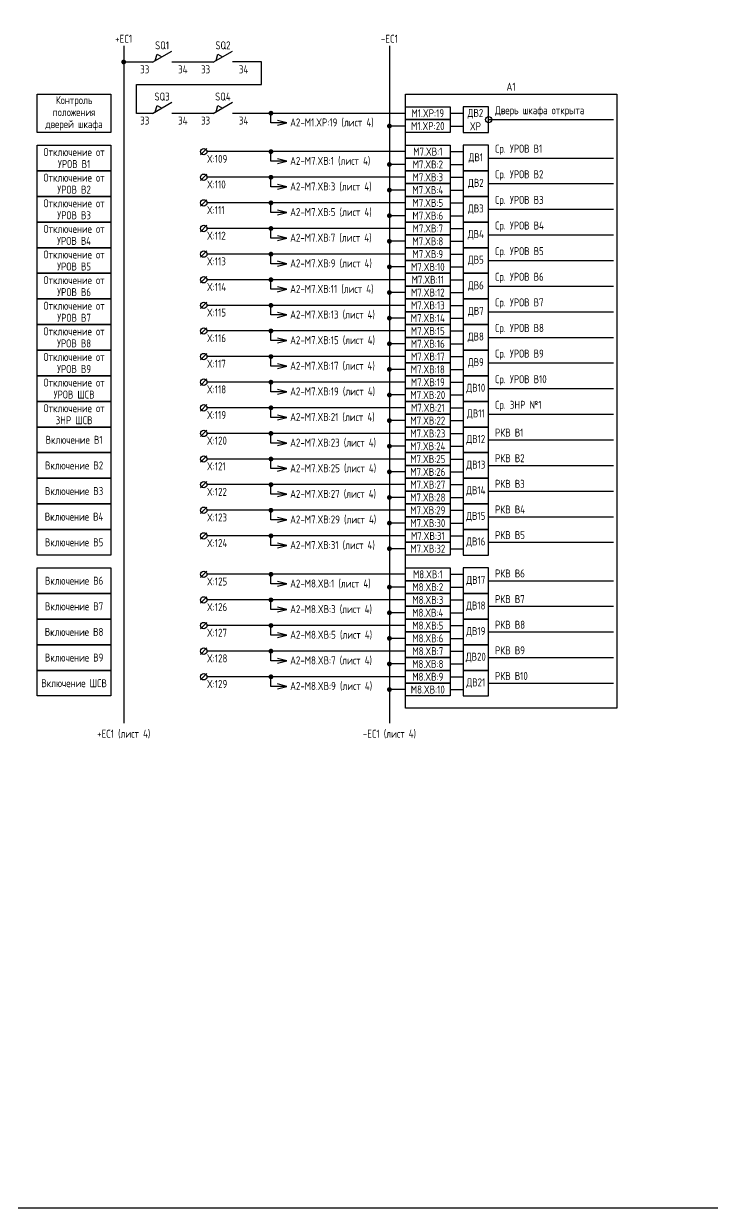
# Model space of a CAD drawing. Header units: millimetres. Extents: x -997 to 6341, y -90 to 618.
# Drawn here: x 644.8 to 859.9, y -90 to 280 of the extents above; entities that cross this region are included whole.
import ezdxf

# ---------------------------------------------------------------- set-up
doc = ezdxf.new("R2010")
doc.units = ezdxf.units.MM
doc.styles.add('Gost_type_A', font='GOST_A.TTF')

# ---------------------------------------------------------------- blocks, each defined once
blk = doc.blocks.new('POINT')
at = {"const_width": 0.75}
blk.add_lwpolyline([(-0.375, 0, 1), (0.375, 0, 1)], format="xyb", close=True, dxfattribs=at)

msp = doc.modelspace()

# ---------------------------------------------------------------- linework, layer by layer
for p, q in [((676, 273), (676, 61.46)), ((685, 267.95), (691, 271.42)), ((685.87, 268.45), (686.43, 270.44)), ((686.43, 270.44), (687.87, 269.61)), ((704, 267.95), (710, 271.42)), ((704.87, 268.45), (705.43, 270.44)), ((705.43, 270.44), (706.87, 269.61)), ((759, 273), (759, 61.46)), ((685, 267.95), (676, 267.95)), ((704, 267.95), (691, 267.95)), ((719, 268), (710, 268)), ((719, 261), (719, 268)), ((680, 251.95), (680, 261)), ((680, 261), (719, 261)), ((685, 251.95), (691, 255.42)), ((704, 251.95), (710, 255.42)), ((685, 251.95), (680, 251.95)), ((685.87, 252.45), (686.43, 254.44)), ((686.43, 254.44), (687.87, 253.61)), ((704, 251.95), (691, 251.95)), ((704.87, 252.45), (705.43, 254.44)), ((705.43, 254.44), (706.87, 253.61)), ((710, 252), (764, 252)), ((722, 249), (722, 252)), ((778, 252), (782, 252)), ((727, 249), (722, 249)), ((764, 248), (759, 248)), ((778, 248), (782, 248)), ((790, 250), (829, 250)), ((702, 241), (700, 239)), ((764, 240), (702, 240)), ((722, 237), (722, 240)), ((727, 237), (722, 237)), ((778, 240), (782, 240)), ((790, 238), (829, 238)), ((764, 236), (759, 236)), ((778, 236), (782, 236)), ((702, 233), (700, 231)), ((764, 232), (702, 232)), ((722, 229), (722, 232)), ((778, 232), (782, 232)), ((790, 230), (829, 230)), ((727, 229), (722, 229)), ((764, 228), (759, 228)), ((778, 228), (782, 228)), ((702, 225), (700, 223)), ((764, 224), (702, 224)), ((722, 221), (722, 224)), ((778, 224), (782, 224)), ((790, 222), (829, 222)), ((727, 221), (722, 221)), ((764, 220), (759, 220)), ((778, 220), (782, 220)), ((702, 217), (700, 215)), ((764, 216), (702, 216)), ((722, 213), (722, 216)), ((778, 216), (782, 216)), ((727, 213), (722, 213)), ((764, 212), (759, 212)), ((778, 212), (782, 212)), ((790, 214), (829, 214)), ((702, 209), (700, 207)), ((764, 208), (702, 208)), ((722, 205), (722, 208)), ((778, 208), (782, 208)), ((727, 205), (722, 205)), ((764, 204), (759, 204)), ((778, 204), (782, 204)), ((790, 206), (829, 206)), ((702, 201), (700, 199)), ((764, 200), (702, 200)), ((722, 197), (722, 200)), ((778, 200), (782, 200)), ((727, 197), (722, 197)), ((790, 198), (829, 198)), ((702, 193), (700, 191)), ((764, 196), (759, 196)), ((778, 196), (782, 196)), ((764, 192), (702, 192)), ((722, 189), (722, 192)), ((727, 189), (722, 189)), ((778, 192), (782, 192)), ((790, 190), (829, 190)), ((702, 185), (700, 183)), ((764, 188), (759, 188)), ((778, 188), (782, 188)), ((764, 184), (702, 184)), ((722, 181), (722, 184)), ((778, 184), (782, 184)), ((790, 182), (829, 182)), ((727, 181), (722, 181)), ((764, 180), (759, 180)), ((778, 180), (782, 180)), ((702, 177), (700, 175)), ((764, 176), (702, 176)), ((722, 173), (722, 176)), ((778, 176), (782, 176)), ((790, 174), (829, 174)), ((727, 173), (722, 173)), ((764, 172), (759, 172)), ((778, 172), (782, 172)), ((702, 169), (700, 167)), ((764, 168), (702, 168)), ((722, 165), (722, 168)), ((778, 168), (782, 168)), ((727, 165), (722, 165)), ((764, 164), (759, 164)), ((778, 164), (782, 164)), ((790, 166), (829, 166)), ((702, 161), (700, 159)), ((764, 160), (702, 160)), ((722, 157), (722, 160)), ((778, 160), (782, 160)), ((727, 157), (722, 157)), ((764, 156), (759, 156)), ((778, 156), (782, 156)), ((790, 158), (829, 158)), ((702, 153), (700, 151)), ((764, 152), (702, 152)), ((722, 149), (722, 152)), ((778, 152), (782, 152)), ((727, 149), (722, 149)), ((764, 148), (759, 148)), ((778, 148), (782, 148)), ((790, 150), (829, 150)), ((702, 145), (700, 143)), ((764, 144), (702, 144)), ((722, 141), (722, 144)), ((727, 141), (722, 141)), ((778, 144), (782, 144)), ((790, 142), (829, 142)), ((702, 137), (700, 135)), ((764, 140), (759, 140)), ((778, 140), (782, 140)), ((764, 136), (702, 136)), ((722, 133), (722, 136)), ((778, 136), (782, 136)), ((790, 134), (829, 134)), ((727, 133), (722, 133)), ((764, 132), (759, 132)), ((778, 132), (782, 132)), ((702, 129), (700, 127)), ((764, 128), (702, 128)), ((722, 125), (722, 128)), ((778, 128), (782, 128)), ((790, 126), (829, 126)), ((727, 125), (722, 125)), ((764, 124), (759, 124)), ((778, 124), (782, 124)), ((702, 121), (700, 119)), ((764, 120), (702, 120)), ((722, 117), (722, 120)), ((778, 120), (782, 120)), ((727, 117), (722, 117)), ((764, 116), (759, 116)), ((778, 116), (782, 116)), ((790, 118), (829, 118)), ((702, 109), (700, 107)), ((764, 108), (702, 108)), ((722, 105), (722, 108)), ((778, 108), (782, 108)), ((727, 105), (722, 105)), ((764, 104), (759, 104)), ((778, 104), (782, 104)), ((790, 106), (829, 106)), ((702, 101), (700, 99)), ((764, 100), (702, 100)), ((722, 97), (722, 100)), ((778, 100), (782, 100)), ((727, 97), (722, 97)), ((790, 98), (829, 98)), ((702, 93), (700, 91)), ((764, 96), (759, 96)), ((778, 96), (782, 96)), ((764, 92), (702, 92)), ((722, 89), (722, 92)), ((727, 89), (722, 89)), ((778, 92), (782, 92)), ((790, 90), (829, 90)), ((764, 88), (759, 88)), ((778, 88), (782, 88)), ((702, 85), (700, 83)), ((764, 84), (702, 84)), ((722, 81), (722, 84)), ((778, 84), (782, 84)), ((790, 82), (829, 82)), ((727, 81), (722, 81)), ((764, 80), (759, 80)), ((778, 80), (782, 80)), ((702, 77), (700, 75)), ((764, 76), (702, 76)), ((722, 73), (722, 76)), ((778, 76), (782, 76)), ((790, 74), (829, 74)), ((727, 73), (722, 73)), ((764, 72), (759, 72)), ((778, 72), (782, 72))]:
    msp.add_line(p, q)
for points in [[(-997, 618), (6340.99, 618), (6340.99, -90), (-997, -90)], [(672, 246), (649, 246), (649, 258), (672, 258)], [(764, 258), (830, 258), (830, 66.15), (764, 66.15)], [(764, 254), (778, 254), (778, 250), (764, 250)], [(764, 250), (778, 250), (778, 246), (764, 246)], [(672, 234), (649, 234), (649, 242), (672, 242)], [(764, 242), (778, 242), (778, 238), (764, 238)], [(764, 238), (778, 238), (778, 234), (764, 234)], [(672, 226), (649, 226), (649, 234), (672, 234)], [(764, 234), (778, 234), (778, 230), (764, 230)], [(764, 230), (778, 230), (778, 226), (764, 226)], [(672, 218), (649, 218), (649, 226), (672, 226)], [(764, 226), (778, 226), (778, 222), (764, 222)], [(764, 222), (778, 222), (778, 218), (764, 218)], [(672, 210), (649, 210), (649, 218), (672, 218)], [(764, 218), (778, 218), (778, 214), (764, 214)], [(764, 214), (778, 214), (778, 210), (764, 210)], [(672, 202), (649, 202), (649, 210), (672, 210)], [(764, 210), (778, 210), (778, 206), (764, 206)], [(764, 206), (778, 206), (778, 202), (764, 202)], [(672, 194), (649, 194), (649, 202), (672, 202)], [(764, 202), (778, 202), (778, 198), (764, 198)], [(764, 198), (778, 198), (778, 194), (764, 194)], [(672, 186), (649, 186), (649, 194), (672, 194)], [(764, 194), (778, 194), (778, 190), (764, 190)], [(764, 190), (778, 190), (778, 186), (764, 186)], [(672, 178), (649, 178), (649, 186), (672, 186)], [(764, 186), (778, 186), (778, 182), (764, 182)], [(764, 182), (778, 182), (778, 178), (764, 178)], [(672, 170), (649, 170), (649, 178), (672, 178)], [(764, 178), (778, 178), (778, 174), (764, 174)], [(764, 174), (778, 174), (778, 170), (764, 170)], [(672, 162), (649, 162), (649, 170), (672, 170)], [(764, 170), (778, 170), (778, 166), (764, 166)], [(764, 166), (778, 166), (778, 162), (764, 162)], [(672, 154), (649, 154), (649, 162), (672, 162)], [(764, 162), (778, 162), (778, 158), (764, 158)], [(764, 158), (778, 158), (778, 154), (764, 154)], [(672, 146), (649, 146), (649, 154), (672, 154)], [(764, 154), (778, 154), (778, 150), (764, 150)], [(764, 150), (778, 150), (778, 146), (764, 146)], [(672, 138), (649, 138), (649, 146), (672, 146)], [(764, 146), (778, 146), (778, 142), (764, 142)], [(764, 142), (778, 142), (778, 138), (764, 138)], [(672, 130), (649, 130), (649, 138), (672, 138)], [(764, 138), (778, 138), (778, 134), (764, 134)], [(764, 134), (778, 134), (778, 130), (764, 130)], [(672, 122), (649, 122), (649, 130), (672, 130)], [(764, 130), (778, 130), (778, 126), (764, 126)], [(764, 126), (778, 126), (778, 122), (764, 122)], [(672, 114), (649, 114), (649, 122), (672, 122)], [(764, 122), (778, 122), (778, 118), (764, 118)], [(764, 118), (778, 118), (778, 114), (764, 114)], [(672, 102), (649, 102), (649, 110), (672, 110)], [(764, 110), (778, 110), (778, 106), (764, 106)], [(764, 106), (778, 106), (778, 102), (764, 102)], [(672, 94), (649, 94), (649, 102), (672, 102)], [(764, 102), (778, 102), (778, 98), (764, 98)], [(764, 98), (778, 98), (778, 94), (764, 94)], [(672, 86), (649, 86), (649, 94), (672, 94)], [(764, 94), (778, 94), (778, 90), (764, 90)], [(764, 90), (778, 90), (778, 86), (764, 86)], [(672, 78), (649, 78), (649, 86), (672, 86)], [(764, 86), (778, 86), (778, 82), (764, 82)], [(764, 82), (778, 82), (778, 78), (764, 78)], [(672, 70), (649, 70), (649, 78), (672, 78)], [(764, 78), (778, 78), (778, 74), (764, 74)], [(764, 74), (778, 74), (778, 70), (764, 70)]]:
    msp.add_lwpolyline(points, close=True)
at = {"ltscale": 4}
for points in [[(782, 246), (790, 246), (790, 254), (782, 254)], [(782, 234), (790, 234), (790, 242), (782, 242)], [(782, 226), (790, 226), (790, 234), (782, 234)], [(782, 218), (790, 218), (790, 226), (782, 226)], [(782, 210), (790, 210), (790, 218), (782, 218)], [(782, 202), (790, 202), (790, 210), (782, 210)], [(782, 194), (790, 194), (790, 202), (782, 202)], [(782, 186), (790, 186), (790, 194), (782, 194)], [(782, 178), (790, 178), (790, 186), (782, 186)], [(782, 170), (790, 170), (790, 178), (782, 178)], [(782, 162), (790, 162), (790, 170), (782, 170)], [(782, 154), (790, 154), (790, 162), (782, 162)], [(782, 146), (790, 146), (790, 154), (782, 154)], [(782, 138), (790, 138), (790, 146), (782, 146)], [(782, 130), (790, 130), (790, 138), (782, 138)], [(782, 122), (790, 122), (790, 130), (782, 130)], [(782, 114), (790, 114), (790, 122), (782, 122)], [(782, 102), (790, 102), (790, 110), (782, 110)], [(782, 94), (790, 94), (790, 102), (782, 102)], [(782, 86), (790, 86), (790, 94), (782, 94)], [(782, 78), (790, 78), (790, 86), (782, 86)], [(782, 70), (790, 70), (790, 78), (782, 78)]]:
    msp.add_lwpolyline(points, close=True, dxfattribs=at)
for points in [[(724, 248.25), (727, 249), (724, 249.75)], [(724, 236.25), (727, 237), (724, 237.75)], [(724, 228.25), (727, 229), (724, 229.75)], [(724, 220.25), (727, 221), (724, 221.75)], [(724, 212.25), (727, 213), (724, 213.75)], [(724, 204.25), (727, 205), (724, 205.75)], [(724, 196.25), (727, 197), (724, 197.75)], [(724, 188.25), (727, 189), (724, 189.75)], [(724, 180.25), (727, 181), (724, 181.75)], [(724, 172.25), (727, 173), (724, 173.75)], [(724, 164.25), (727, 165), (724, 165.75)], [(724, 156.25), (727, 157), (724, 157.75)], [(724, 148.25), (727, 149), (724, 149.75)], [(724, 140.25), (727, 141), (724, 141.75)], [(724, 132.25), (727, 133), (724, 133.75)], [(724, 124.25), (727, 125), (724, 125.75)], [(724, 116.25), (727, 117), (724, 117.75)], [(724, 104.25), (727, 105), (724, 105.75)], [(724, 96.25), (727, 97), (724, 97.75)], [(724, 88.25), (727, 89), (724, 89.75)], [(724, 80.25), (727, 81), (724, 81.75)], [(724, 72.25), (727, 73), (724, 73.75)]]:
    msp.add_lwpolyline(points)
for centre in [(790, 250), (701, 240), (701, 232), (701, 224), (701, 216), (701, 208), (701, 200), (701, 192), (701, 184), (701, 176), (701, 168), (701, 160), (701, 152), (701, 144), (701, 136), (701, 128), (701, 120), (701, 108), (701, 100), (701, 92), (701, 84), (701, 76)]:
    msp.add_circle(centre, 1)

# ---------------------------------------------------------------- block references
for p in [(676, 268), (759, 248), (759, 236), (759, 228), (759, 220), (759, 212), (759, 204), (759, 196), (759, 188), (759, 180), (759, 172), (759, 164), (759, 156), (759, 148), (759, 140), (759, 132), (759, 124), (759, 116), (759, 104), (759, 96), (759, 88), (759, 80), (759, 72)]:
    msp.add_blockref('POINT', p)
at = {"xscale": -1}
for p in [(722, 252), (722, 240), (722, 232), (722, 224), (722, 216), (722, 208), (722, 200), (722, 192), (722, 184), (722, 176), (722, 168), (722, 160), (722, 152), (722, 144), (722, 136), (722, 128), (722, 120), (722, 108), (722, 100), (722, 92), (722, 84), (722, 76)]:
    msp.add_blockref('POINT', p, dxfattribs=at)
at = {"rotation": 180}
for p in [(722, 252), (722, 240), (722, 232), (722, 224), (722, 216), (722, 208), (722, 200), (722, 192), (722, 184), (722, 176), (722, 168), (722, 160), (722, 152), (722, 144), (722, 136), (722, 128), (722, 120), (722, 108), (722, 100), (722, 92), (722, 84), (722, 76)]:
    msp.add_blockref('POINT', p, dxfattribs=at)

# ---------------------------------------------------------------- texts
at = {"char_height": 2.5, "style": 'Gost_type_A'}
for s, insert, width, attachment_point in [('+EC1', (676, 274), 20, 8), ('SQ1', (688, 271.95), 10, 8), ('SQ2', (707, 271.95), 10, 8), ('-EC1', (759, 274), 20, 8), ('33', (684, 266.95), 6, 3), ('34', (693, 266.95), 6, 1), ('33', (703, 266.95), 6, 3), ('34', (712, 266.95), 6, 1), ('SQ3', (688, 255.95), 10, 8), ('SQ4', (707, 255.95), 10, 8), ('M1.XP:19', (771, 252), 14, 5), ('ДВ2 XP', (785.88, 250), 7.7588, 5), ('Дверь шкафа открыта', (792, 251), 37, 7), ('33', (684, 250.95), 6, 3), ('34', (693, 250.95), 6, 1), ('33', (703, 250.95), 6, 3), ('34', (712, 250.95), 6, 1), ('M1.XP:20', (771, 248), 14, 5), ('{\\C256;M7.XВ:1}', (771, 240), 14, 5), ('{\\C256;Ср. УРОВ В1}', (792, 239), 27.8465, 7), ('{\\C256;M7.XВ:2}', (771, 236), 14, 5), ('ДВ1', (786, 238), 7.9998, 5), ('{\\C256;M7.XВ:3}', (771, 232), 14, 5), ('{\\C256;Ср. УРОВ В2}', (792, 231), 27.8465, 7), ('ДВ2', (786, 230), 7.9998, 5), ('{\\C256;M7.XВ:4}', (771, 228), 14, 5), ('{\\C256;Ср. УРОВ В3}', (792, 223), 27.8465, 7), ('{\\C256;M7.XВ:5}', (771, 224), 14, 5), ('ДВ3', (786, 222), 7.9998, 5), ('{\\C256;M7.XВ:6}', (771, 220), 14, 5), ('{\\C256;M7.XВ:7}', (771, 216), 14, 5), ('ДВ4', (786, 214), 7.9998, 5), ('{\\C256;Ср. УРОВ В4}', (792, 215), 27.8465, 7), ('{\\C256;M7.XВ:8}', (771, 212), 14, 5), ('{\\C256;M7.XВ:9}', (771, 208), 14, 5), ('ДВ5', (786, 206), 7.9998, 5), ('{\\C256;Ср. УРОВ В5}', (792, 207), 27.8465, 7), ('{\\C256;M7.XВ:10}', (771, 204), 14, 5), ('{\\C256;M7.XВ:11}', (771, 200), 14, 5), ('{\\C256;Ср. УРОВ В6}', (792, 199), 27.8465, 7), ('{\\C256;M7.XВ:12}', (771, 196), 14, 5), ('ДВ6', (786, 198), 7.9998, 5), ('{\\C256;M7.XВ:13}', (771, 192), 14, 5), ('{\\C256;Ср. УРОВ В7}', (792, 191), 27.8465, 7), ('{\\C256;M7.XВ:14}', (771, 188), 14, 5), ('ДВ7', (786, 190), 7.9998, 5), ('{\\C256;M7.XВ:15}', (771, 184), 14, 5), ('{\\C256;Ср. УРОВ В8}', (792, 183), 27.8465, 7), ('ДВ8', (786, 182), 7.9998, 5), ('{\\C256;M7.XВ:16}', (771, 180), 14, 5), ('{\\C256;Ср. УРОВ В9}', (792, 175), 27.8465, 7), ('{\\C256;M7.XВ:17}', (771, 176), 14, 5), ('ДВ9', (786, 174), 7.9998, 5), ('{\\C256;M7.XВ:18}', (771, 172), 14, 5), ('Ср. УРОВ В10', (792, 167), 27.8465, 7), ('M7.XВ:19', (771, 168), 14, 5), ('ДВ10', (786, 166), 7.9998, 5), ('M7.XВ:20', (771, 164), 14, 5), ('M7.XВ:21', (771, 160), 14, 5), ('ДВ11', (786, 158), 7.9998, 5), ('Ср. ЗНР №1', (792, 159), 27.8465, 7), ('M7.XВ:22', (771, 156), 14, 5), ('M7.XВ:23', (771, 152), 14, 5), ('РКВ В1', (792, 151), 27.8465, 7), ('M7.XВ:24', (771, 148), 14, 5), ('ДВ12', (786, 150), 7.9998, 5), ('M7.XВ:25', (771, 144), 14, 5), ('РКВ В2', (792, 143), 27.8465, 7), ('M7.XВ:26', (771, 140), 14, 5), ('ДВ13', (786, 142), 7.9998, 5), ('M7.XВ:27', (771, 136), 13.6386, 5), ('РКВ В3', (792, 135), 27.8465, 7), ('M7.XВ:28', (771, 132), 14, 5), ('ДВ14', (786, 134), 7.9998, 5), ('РКВ В4', (792, 127), 27.8465, 7), ('M7.XВ:29', (771, 128), 14, 5), ('ДВ15', (786, 126), 7.9998, 5), ('M7.XВ:30', (771, 124), 14, 5), ('M7.XВ:31', (771, 120), 14, 5), ('ДВ16', (786, 118), 7.9998, 5), ('РКВ В5', (792, 119), 27.8465, 7), ('M7.XВ:32', (771, 116), 14, 5), ('M8.XВ:1', (771, 108), 14, 5), ('ДВ17', (786, 106), 7.9998, 5), ('РКВ В6', (792, 107), 27.8465, 7), ('M8.XВ:2', (771, 104), 14, 5), ('M8.XВ:3', (771, 100), 14, 5), ('РКВ В7', (792, 99), 27.8465, 7), ('M8.XВ:4', (771, 96), 14, 5), ('ДВ18', (786, 98), 7.9998, 5), ('M8.XВ:5', (771, 92), 14, 5), ('РКВ В8', (792, 91), 27.8465, 7), ('M8.XВ:6', (771, 88), 14, 5), ('ДВ19', (786, 90), 7.9998, 5), ('M8.XВ:7', (771, 84), 14, 5), ('РКВ В9', (792, 83), 27.8465, 7), ('ДВ20', (786, 82), 7.9998, 5), ('M8.XВ:8', (771, 80), 14, 5), ('M8.XВ:9', (771, 76), 14, 5), ('ДВ21', (786, 74), 7.9998, 5), ('РКВ В10', (792, 75), 27.8465, 7), ('M8.XВ:10', (771, 72), 14, 5), ('+EC1 (лист 4)', (676, 59.46), 20, 2), ('-EC1 (лист 4)', (759, 59.46), 20, 2)]:
    msp.add_mtext(s, dxfattribs=dict(at, insert=insert, width=width, attachment_point=attachment_point))
for s, insert, width, attachment_point, line_spacing_factor in [('A1', (797, 259), 66, 8, 0.9), ('Контроль положения\\Pдверей шкафа', (660.5, 252), 23, 5, 0.9), ('A2-M1.XP:19 (лист 4)', (728, 249), 31, 4, 0.8), ('Отключение от УРОВ В1', (660.5, 238), 23, 5, 0.9), ('X:109', (702, 239), 8, 1, 0.9), ('A2-M7.XВ:1 (лист 4)', (728, 237), 31, 4, 0.8), ('Отключение от УРОВ В2', (660.5, 230), 23, 5, 0.9), ('X:110', (702, 231), 8, 1, 0.9), ('A2-M7.XВ:3 (лист 4)', (728, 229), 31, 4, 0.8), ('Отключение от УРОВ В3', (660.5, 222), 23, 5, 0.9), ('X:111', (702, 223), 8, 1, 0.9), ('A2-M7.XВ:5 (лист 4)', (728, 221), 31, 4, 0.8), ('Отключение от УРОВ В4', (660.5, 214), 23, 5, 0.9), ('X:112', (702, 215), 8, 1, 0.9), ('A2-M7.XВ:7 (лист 4)', (728, 213), 31, 4, 0.8), ('Отключение от УРОВ В5', (660.5, 206), 23, 5, 0.9), ('X:113', (702, 207), 8, 1, 0.9), ('A2-M7.XВ:9 (лист 4)', (728, 205), 31, 4, 0.8), ('Отключение от УРОВ В6', (660.5, 198), 23, 5, 0.9), ('X:114', (702, 199), 8, 1, 0.9), ('A2-M7.XВ:11 (лист 4)', (728, 197), 31, 4, 0.8), ('Отключение от УРОВ В7', (660.5, 190), 23, 5, 0.9), ('X:115', (702, 191), 8, 1, 0.9), ('A2-M7.XВ:13 (лист 4)', (728, 189), 31, 4, 0.8), ('Отключение от УРОВ В8', (660.5, 182), 23, 5, 0.9), ('X:116', (702, 183), 8, 1, 0.9), ('A2-M7.XВ:15 (лист 4)', (728, 181), 31, 4, 0.8), ('Отключение от УРОВ В9', (660.5, 174), 23, 5, 0.9), ('X:117', (702, 175), 8, 1, 0.9), ('A2-M7.XВ:17 (лист 4)', (728, 173), 31, 4, 0.8), ('Отключение от УРОВ ШСВ', (660.5, 166), 23, 5, 0.9), ('X:118', (702, 167), 8, 1, 0.9), ('A2-M7.XВ:19 (лист 4)', (728, 165), 31, 4, 0.8), ('Отключение от ЗНР ШСВ', (660.5, 158), 23, 5, 0.9), ('X:119', (702, 159), 8, 1, 0.9), ('A2-M7.XВ:21 (лист 4)', (728, 157), 31, 4, 0.8), ('Включение В1', (660.5, 150), 23, 5, 0.9), ('X:120', (702, 151), 8, 1, 0.9), ('A2-M7.XВ:23 (лист 4)', (728, 149), 31, 4, 0.8), ('Включение В2', (660.5, 142), 23, 5, 0.9), ('X:121', (702, 143), 8, 1, 0.9), ('A2-M7.XВ:25 (лист 4)', (728, 141), 31, 4, 0.8), ('Включение В3', (660.5, 134), 23, 5, 0.9), ('X:122', (702, 135), 8, 1, 0.9), ('A2-M7.XВ:27 (лист 4)', (728, 133), 31, 4, 0.8), ('Включение В4', (660.5, 126), 23, 5, 0.9), ('X:123', (702, 127), 8, 1, 0.9), ('A2-M7.XВ:29 (лист 4)', (728, 125), 31, 4, 0.8), ('Включение В5', (660.5, 118), 23, 5, 0.9), ('X:124', (702, 119), 8, 1, 0.9), ('A2-M7.XВ:31 (лист 4)', (728, 117), 31, 4, 0.8), ('Включение В6', (660.5, 106), 23, 5, 0.9), ('X:125', (702, 107), 8, 1, 0.9), ('A2-M8.XВ:1 (лист 4)', (728, 105), 31, 4, 0.8), ('Включение В7', (660.5, 98), 23, 5, 0.9), ('X:126', (702, 99), 8, 1, 0.9), ('A2-M8.XВ:3 (лист 4)', (728, 97), 31, 4, 0.8), ('Включение В8', (660.5, 90), 23, 5, 0.9), ('X:127', (702, 91), 8, 1, 0.9), ('A2-M8.XВ:5 (лист 4)', (728, 89), 31, 4, 0.8), ('Включение В9', (660.5, 82), 23, 5, 0.9), ('X:128', (702, 83), 8, 1, 0.9), ('A2-M8.XВ:7 (лист 4)', (728, 81), 31, 4, 0.8), ('Включение ШСВ', (660.5, 74), 23, 5, 0.9), ('X:129', (702, 75), 8, 1, 0.9), ('A2-M8.XВ:9 (лист 4)', (728, 73), 31, 4, 0.8)]:
    msp.add_mtext(s, dxfattribs=dict(at, insert=insert, width=width, attachment_point=attachment_point, line_spacing_factor=line_spacing_factor))

doc.saveas('drawing.dxf')
